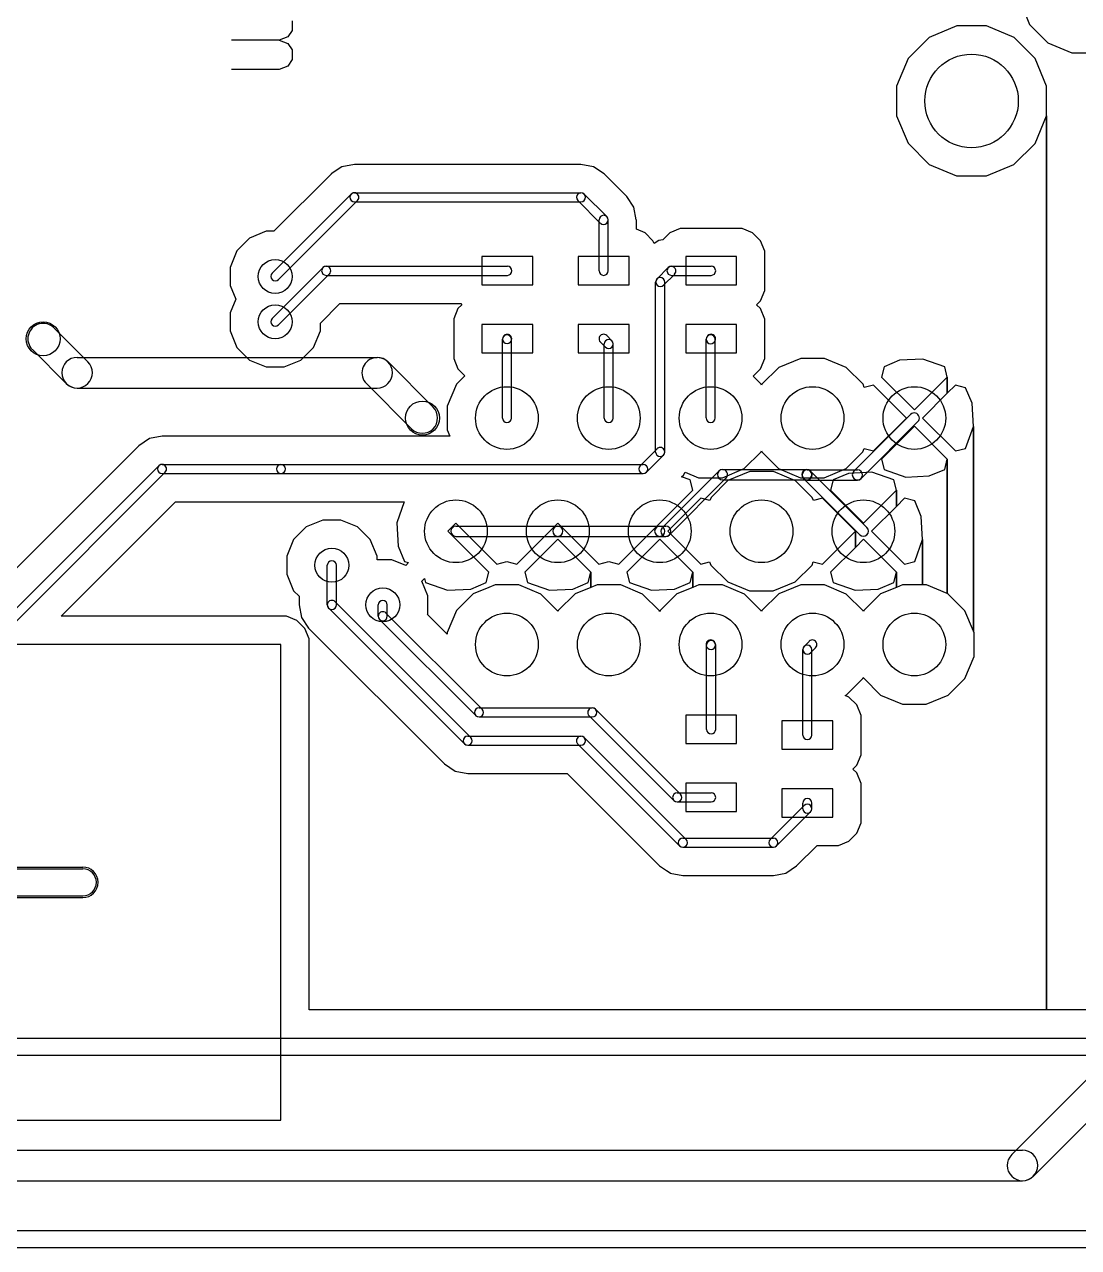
# Model space of a CAD drawing. Extents: x -29274 to 69862, y 24345 to 162744.
# Drawn here: x 49435 to 58745, y 24345 to 35146 of the extents above; entities that cross this region are included whole.
import ezdxf

# ---------------------------------------------------------------- set-up
doc = ezdxf.new("R2010")
doc.units = 0
doc.layers.add('BLACK', color=1, linetype='CONTINUOUS')

msp = doc.modelspace()

# ---------------------------------------------------------------- linework, layer by layer
at = {"layer": 'BLACK'}
for p, q in [((58226, 35356), (58313, 35145)), ((58226, 35356), (58313, 35145)), ((51799, 35177), (51799, 35092)), ((57669, 35132), (57426, 35031)), ((57669, 35132), (57426, 35031)), ((57932, 35132), (57669, 35132)), ((57932, 35132), (57669, 35132)), ((58175, 35031), (57932, 35132)), ((58175, 35031), (57932, 35132)), ((58313, 35145), (58475, 34984)), ((58313, 35145), (58475, 34984)), ((51684, 35006), (51265, 35006)), ((51760, 35035), (51684, 35006)), ((51684, 35006), (51760, 34977)), ((51799, 35092), (51760, 35035)), ((57426, 35031), (57239, 34845)), ((57426, 35031), (57239, 34845)), ((58361, 34844), (58175, 35031)), ((58361, 34844), (58175, 35031)), ((51760, 34977), (51799, 34920)), ((51799, 34920), (51799, 34835)), ((58475, 34984), (58686, 34896)), ((58475, 34984), (58686, 34896)), ((58686, 34896), (58914, 34896)), ((58686, 34896), (58914, 34896)), ((51799, 34835), (51760, 34777)), ((57239, 34845), (57138, 34602)), ((57239, 34845), (57138, 34602)), ((58462, 34601), (58361, 34844)), ((58462, 34601), (58361, 34844)), ((51684, 34749), (51265, 34749)), ((51760, 34777), (51684, 34749)), ((57138, 34602), (57138, 34339)), ((57138, 34602), (57138, 34339)), ((58462, 34338), (58462, 34601)), ((58462, 34338), (58462, 34601)), ((57138, 34339), (57239, 34096)), ((57138, 34339), (57239, 34096)), ((58361, 34095), (58462, 34338)), ((58361, 34095), (58462, 34338)), ((58462, 26445), (58462, 34338)), ((58462, 34338), (58462, 26445)), ((58462, 26445), (58462, 34338)), ((58462, 34338), (58462, 26445)), ((57239, 34096), (57425, 33909)), ((57239, 34096), (57425, 33909)), ((58174, 33909), (58361, 34095)), ((58174, 33909), (58361, 34095)), ((52144, 33824), (51639, 33319)), ((52144, 33824), (51639, 33319)), ((52145, 33825), (52144, 33825)), ((52144, 33825), (52144, 33824)), ((52145, 33825), (52144, 33825)), ((52144, 33825), (52144, 33824)), ((52239, 33888), (52145, 33825)), ((52239, 33888), (52145, 33825)), ((52350, 33910), (52239, 33888)), ((52350, 33910), (52239, 33888)), ((54350, 33910), (52350, 33910)), ((54350, 33910), (52350, 33910)), ((54461, 33888), (54350, 33910)), ((54461, 33888), (54350, 33910)), ((54555, 33825), (54461, 33888)), ((54555, 33825), (54461, 33888)), ((54754, 33626), (54555, 33825)), ((54754, 33626), (54555, 33825)), ((57425, 33909), (57668, 33808)), ((57425, 33909), (57668, 33808)), ((57668, 33808), (57931, 33808)), ((57668, 33808), (57931, 33808)), ((57931, 33808), (58174, 33909)), ((57931, 33808), (58174, 33909)), ((51622, 32949), (52321, 33648)), ((51679, 32892), (52378, 33591)), ((52350, 33660), (54350, 33660)), ((54322, 33591), (54521, 33392)), ((54379, 33648), (54578, 33449)), ((54755, 33625), (54754, 33626)), ((54755, 33625), (54754, 33626)), ((54817, 33532), (54755, 33625)), ((54817, 33532), (54755, 33625)), ((52350, 33580), (54350, 33580)), ((54818, 33531), (54817, 33532)), ((54818, 33531), (54817, 33532)), ((54839, 33421), (54818, 33531)), ((54839, 33421), (54818, 33531)), ((54510, 32970), (54510, 33420)), ((54590, 32970), (54590, 33420)), ((54840, 33420), (54839, 33421)), ((54840, 33420), (54839, 33421)), ((54840, 33338), (54840, 33420)), ((54840, 33338), (54840, 33420)), ((51571, 33319), (51424, 33258)), ((51571, 33319), (51424, 33258)), ((51639, 33319), (51571, 33319)), ((51639, 33319), (51571, 33319)), ((54916, 33306), (54840, 33338)), ((54916, 33306), (54840, 33338)), ((54986, 33236), (54916, 33306)), ((54986, 33236), (54916, 33306)), ((55134, 33306), (55072, 33245)), ((55134, 33306), (55072, 33245)), ((55226, 33344), (55134, 33306)), ((55226, 33344), (55134, 33306)), ((55676, 33344), (55226, 33344)), ((55676, 33344), (55226, 33344)), ((55775, 33344), (55676, 33344)), ((55775, 33344), (55676, 33344)), ((55866, 33306), (55775, 33344)), ((55866, 33306), (55775, 33344)), ((55936, 33236), (55866, 33306)), ((55936, 33236), (55866, 33306)), ((51424, 33258), (51312, 33146)), ((51424, 33258), (51312, 33146)), ((54996, 33210), (54986, 33236)), ((54996, 33210), (54986, 33236)), ((55039, 33238), (54996, 33210)), ((55039, 33238), (54996, 33210)), ((55072, 33245), (55039, 33238)), ((55072, 33245), (55039, 33238)), ((55974, 33144), (55936, 33236)), ((55974, 33144), (55936, 33236)), ((51312, 33146), (51251, 33000)), ((51312, 33146), (51251, 33000)), ((53925, 33095), (53475, 33095)), ((53475, 33095), (53475, 32845)), ((53925, 32845), (53925, 33095)), ((54775, 33095), (54325, 33095)), ((54325, 33095), (54325, 32845)), ((54775, 32845), (54775, 33095)), ((55725, 33095), (55275, 33095)), ((55275, 33095), (55275, 32845)), ((55725, 32845), (55725, 33095)), ((55974, 32894), (55974, 33144)), ((55974, 32894), (55974, 33144)), ((51251, 33000), (51251, 32841)), ((51251, 33000), (51251, 32841)), ((51622, 32548), (52072, 32998)), ((51678, 32492), (52128, 32942)), ((52100, 33010), (53700, 33010)), ((55022, 32899), (55121, 32998)), ((55150, 33010), (55500, 33010)), ((51251, 32841), (51301, 32721)), ((51251, 32841), (51301, 32721)), ((52100, 32930), (53700, 32930)), ((53475, 32845), (53925, 32845)), ((54325, 32845), (54775, 32845)), ((55010, 31370), (55010, 32870)), ((55079, 32842), (55178, 32941)), ((55090, 31370), (55090, 32870)), ((55150, 32930), (55500, 32930)), ((55275, 32845), (55725, 32845)), ((55974, 32795), (55974, 32894)), ((55974, 32795), (55974, 32894)), ((55936, 32704), (55974, 32795)), ((55936, 32704), (55974, 32795)), ((51301, 32721), (51251, 32600)), ((51301, 32721), (51251, 32600)), ((52049, 32509), (52220, 32680)), ((52049, 32509), (52220, 32680)), ((52220, 32680), (53288, 32680)), ((52220, 32680), (53288, 32680)), ((53264, 32636), (53226, 32545)), ((53264, 32636), (53226, 32545)), ((53298, 32670), (53264, 32636)), ((53298, 32670), (53264, 32636)), ((53288, 32680), (53298, 32670)), ((53288, 32680), (53298, 32670)), ((55902, 32670), (55936, 32704)), ((55902, 32670), (55936, 32704)), ((55936, 32636), (55902, 32670)), ((55936, 32636), (55902, 32670)), ((55974, 32544), (55936, 32636)), ((55974, 32544), (55936, 32636)), ((51251, 32600), (51251, 32441)), ((51251, 32600), (51251, 32441)), ((53226, 32545), (53226, 32446)), ((53226, 32545), (53226, 32446)), ((55974, 32294), (55974, 32544)), ((55974, 32294), (55974, 32544)), ((49995, 32166), (49696, 32465)), ((51251, 32441), (51312, 32294)), ((51251, 32441), (51312, 32294)), ((51988, 32294), (52049, 32440)), ((51988, 32294), (52049, 32440)), ((52049, 32440), (52049, 32509)), ((52049, 32440), (52049, 32509)), ((53226, 32446), (53226, 32196)), ((53226, 32446), (53226, 32196)), ((53925, 32495), (53475, 32495)), ((53475, 32495), (53475, 32245)), ((53925, 32245), (53925, 32495)), ((54775, 32495), (54325, 32495)), ((54325, 32495), (54325, 32245)), ((54775, 32245), (54775, 32495)), ((55725, 32495), (55275, 32495)), ((55275, 32495), (55275, 32245)), ((55725, 32245), (55725, 32495)), ((51312, 32294), (51424, 32182)), ((51312, 32294), (51424, 32182)), ((51876, 32182), (51988, 32294)), ((51876, 32182), (51988, 32294)), ((53656, 31670), (53656, 32366)), ((53668, 32395), (53671, 32398)), ((53725, 32338), (53728, 32341)), ((53736, 31670), (53736, 32366)), ((54567, 32296), (54522, 32341)), ((54556, 31670), (54556, 32324)), ((54624, 32353), (54579, 32398)), ((54636, 31670), (54636, 32324)), ((55455, 31671), (55455, 32365)), ((55467, 32394), (55471, 32398)), ((55523, 32338), (55527, 32342)), ((55535, 31671), (55535, 32365)), ((55974, 32195), (55974, 32294)), ((55974, 32195), (55974, 32294)), ((49804, 31975), (49505, 32274)), ((49900, 32205), (52550, 32205)), ((53226, 32196), (53264, 32104)), ((53226, 32196), (53264, 32104)), ((53475, 32245), (53925, 32245)), ((54325, 32245), (54775, 32245)), ((55275, 32245), (55725, 32245)), ((55936, 32104), (55974, 32195)), ((55936, 32104), (55974, 32195)), ((56291, 32197), (56097, 32117)), ((56291, 32197), (56097, 32117)), ((56501, 32197), (56291, 32197)), ((56501, 32197), (56291, 32197)), ((56694, 32116), (56501, 32197)), ((56694, 32116), (56501, 32197)), ((57369, 32191), (57164, 32180)), ((57369, 32191), (57164, 32180)), ((57563, 32123), (57369, 32191)), ((57563, 32123), (57369, 32191)), ((51424, 32182), (51570, 32121)), ((51424, 32182), (51570, 32121)), ((51570, 32121), (51729, 32121)), ((51570, 32121), (51729, 32121)), ((51729, 32121), (51876, 32182)), ((51729, 32121), (51876, 32182)), ((53045, 31766), (52646, 32165)), ((53264, 32104), (53324, 32044)), ((53264, 32104), (53324, 32044)), ((55871, 32039), (55936, 32104)), ((55871, 32039), (55936, 32104)), ((56097, 32117), (55949, 31969)), ((56097, 32117), (55949, 31969)), ((56842, 31968), (56694, 32116)), ((56842, 31968), (56694, 32116)), ((57027, 32123), (57004, 32032)), ((57027, 32123), (57004, 32032)), ((57164, 32180), (57027, 32123)), ((57164, 32180), (57027, 32123)), ((57586, 32032), (57563, 32123)), ((57586, 32032), (57563, 32123)), ((52854, 31575), (52455, 31974)), ((53324, 32044), (53250, 31969)), ((53324, 32044), (53250, 31969)), ((55942, 31968), (55871, 32039)), ((55942, 31968), (55871, 32039)), ((57004, 32032), (57295, 31741)), ((57004, 32032), (57295, 31741)), ((57295, 31741), (57586, 32032)), ((57295, 31741), (57586, 32032)), ((57586, 31890), (57586, 32032)), ((57586, 32032), (57586, 31890)), ((57586, 31890), (57586, 32032)), ((57586, 32032), (57586, 31890)), ((49900, 31935), (52550, 31935)), ((53250, 31969), (53169, 31776)), ((53250, 31969), (53169, 31776)), ((55945, 31961), (55942, 31968)), ((55945, 31961), (55942, 31968)), ((55949, 31969), (55945, 31961)), ((55949, 31969), (55945, 31961)), ((56853, 31941), (56842, 31968)), ((56853, 31941), (56842, 31968)), ((56933, 31961), (56853, 31941)), ((56933, 31961), (56853, 31941)), ((57224, 31670), (56933, 31961)), ((57224, 31670), (56933, 31961)), ((57586, 31890), (57366, 31670)), ((57586, 31890), (57366, 31670)), ((57657, 31961), (57586, 31890)), ((57657, 31961), (57586, 31890)), ((57748, 31938), (57657, 31961)), ((57748, 31938), (57657, 31961)), ((57805, 31801), (57748, 31938)), ((57805, 31801), (57748, 31938)), ((53169, 31776), (53169, 31566)), ((53169, 31776), (53169, 31566)), ((57816, 31596), (57805, 31801)), ((57816, 31596), (57805, 31801)), ((56760, 31200), (57262, 31702)), ((56933, 31379), (57224, 31670)), ((56933, 31379), (57224, 31670)), ((57366, 31670), (57657, 31379)), ((57366, 31670), (57657, 31379)), ((53169, 31566), (53192, 31510)), ((53169, 31566), (53192, 31510)), ((56824, 31136), (57326, 31638)), ((57295, 31599), (57004, 31308)), ((57295, 31599), (57004, 31308)), ((57586, 31308), (57295, 31599)), ((57586, 31308), (57295, 31599)), ((57748, 31402), (57816, 31596)), ((57748, 31402), (57816, 31596)), ((57816, 29789), (57816, 31596)), ((57816, 31596), (57816, 29789)), ((57816, 29789), (57816, 31596)), ((57816, 31596), (57816, 29789)), ((50539, 31488), (50445, 31425)), ((50539, 31488), (50445, 31425)), ((50650, 31510), (50539, 31488)), ((50650, 31510), (50539, 31488)), ((51700, 31510), (50650, 31510)), ((51700, 31510), (50650, 31510)), ((53192, 31510), (51700, 31510)), ((53192, 31510), (51700, 31510)), ((50445, 31425), (49180, 30160)), ((50445, 31425), (49180, 30160)), ((54872, 31248), (55022, 31398)), ((54928, 31192), (55078, 31342)), ((55793, 31223), (55941, 31371)), ((55793, 31223), (55941, 31371)), ((55941, 31371), (55944, 31380)), ((55941, 31371), (55944, 31380)), ((55944, 31380), (55948, 31372)), ((55944, 31380), (55948, 31372)), ((55948, 31372), (56096, 31224)), ((55948, 31372), (56096, 31224)), ((56693, 31223), (56841, 31371)), ((56693, 31223), (56841, 31371)), ((56841, 31371), (56852, 31400)), ((56841, 31371), (56852, 31400)), ((56852, 31400), (56933, 31379)), ((56852, 31400), (56933, 31379)), ((57657, 31379), (57748, 31402)), ((57657, 31379), (57748, 31402)), ((49272, 29899), (50621, 31248)), ((50650, 31260), (51700, 31260)), ((51700, 31260), (54900, 31260)), ((55599, 31143), (55793, 31223)), ((55599, 31143), (55793, 31223)), ((55600, 31215), (56344, 31215)), ((56096, 31224), (56289, 31143)), ((56096, 31224), (56289, 31143)), ((56499, 31143), (56693, 31223)), ((56499, 31143), (56693, 31223)), ((57004, 31308), (57027, 31217)), ((57004, 31308), (57027, 31217)), ((57027, 31217), (57221, 31149)), ((57027, 31217), (57221, 31149)), ((57426, 31160), (57563, 31217)), ((57426, 31160), (57563, 31217)), ((57563, 31217), (57586, 31308)), ((57563, 31217), (57586, 31308)), ((57586, 30120), (57586, 31308)), ((57586, 31308), (57586, 30120)), ((57586, 30120), (57586, 31308)), ((57586, 31308), (57586, 30120)), ((49329, 29842), (50678, 31191)), ((50650, 31180), (51700, 31180)), ((51700, 31180), (54900, 31180)), ((55069, 30702), (55568, 31201)), ((55132, 30639), (55631, 31138)), ((55239, 31150), (55255, 31165)), ((55239, 31150), (55255, 31165)), ((55314, 31123), (55239, 31150)), ((55314, 31123), (55239, 31150)), ((55255, 31165), (55272, 31192)), ((55255, 31165), (55272, 31192)), ((55272, 31192), (55389, 31143)), ((55272, 31192), (55389, 31143)), ((55337, 31032), (55314, 31123)), ((55337, 31032), (55314, 31123)), ((55389, 31143), (55599, 31143)), ((55389, 31143), (55599, 31143)), ((55647, 31117), (55499, 30969)), ((55647, 31117), (55499, 30969)), ((55600, 31125), (56344, 31125)), ((55841, 31197), (55647, 31117)), ((55841, 31197), (55647, 31117)), ((56051, 31197), (55841, 31197)), ((56051, 31197), (55841, 31197)), ((56244, 31116), (56051, 31197)), ((56244, 31116), (56051, 31197)), ((56392, 30968), (56244, 31116)), ((56392, 30968), (56244, 31116)), ((56289, 31143), (56499, 31143)), ((56289, 31143), (56499, 31143)), ((56313, 31139), (56316, 31136)), ((56316, 31135), (56812, 30639)), ((56348, 31212), (56792, 31212)), ((56348, 31122), (56792, 31122)), ((56376, 31202), (56379, 31199)), ((56380, 31199), (56876, 30703)), ((56577, 31123), (56554, 31032)), ((56577, 31123), (56554, 31032)), ((56714, 31180), (56577, 31123)), ((56714, 31180), (56577, 31123)), ((56919, 31191), (56714, 31180)), ((56919, 31191), (56714, 31180)), ((57113, 31123), (56919, 31191)), ((57113, 31123), (56919, 31191)), ((57136, 31032), (57113, 31123)), ((57136, 31032), (57113, 31123)), ((57221, 31149), (57426, 31160)), ((57221, 31149), (57426, 31160)), ((55081, 30776), (55337, 31032)), ((55081, 30776), (55337, 31032)), ((56554, 31032), (56845, 30741)), ((56554, 31032), (56845, 30741)), ((56845, 30741), (57136, 31032)), ((56845, 30741), (57136, 31032)), ((57136, 30890), (57136, 31032)), ((57136, 31032), (57136, 30890)), ((57136, 30890), (57136, 31032)), ((57136, 31032), (57136, 30890)), ((49759, 29919), (50770, 30930)), ((49759, 29919), (50770, 30930)), ((50770, 30930), (51700, 30930)), ((50770, 30930), (51700, 30930)), ((51700, 30930), (52790, 30930)), ((51700, 30930), (52790, 30930)), ((52790, 30930), (52725, 30744)), ((52790, 30930), (52725, 30744)), ((55408, 30961), (55117, 30670)), ((55408, 30961), (55117, 30670)), ((55487, 30941), (55408, 30961)), ((55487, 30941), (55408, 30961)), ((55499, 30969), (55487, 30941)), ((55499, 30969), (55487, 30941)), ((56403, 30941), (56392, 30968)), ((56403, 30941), (56392, 30968)), ((56483, 30961), (56403, 30941)), ((56483, 30961), (56403, 30941)), ((56774, 30670), (56483, 30961)), ((56774, 30670), (56483, 30961)), ((57136, 30890), (56916, 30670)), ((57136, 30890), (56916, 30670)), ((57207, 30961), (57136, 30890)), ((57207, 30961), (57136, 30890)), ((57298, 30938), (57207, 30961)), ((57298, 30938), (57207, 30961)), ((57355, 30801), (57298, 30938)), ((57355, 30801), (57298, 30938)), ((57366, 30596), (57355, 30801)), ((57366, 30596), (57355, 30801)), ((51924, 30708), (51812, 30596)), ((51924, 30708), (51812, 30596)), ((52071, 30769), (51924, 30708)), ((52071, 30769), (51924, 30708)), ((52230, 30769), (52071, 30769)), ((52230, 30769), (52071, 30769)), ((52376, 30708), (52230, 30769)), ((52376, 30708), (52230, 30769)), ((52488, 30596), (52376, 30708)), ((52488, 30596), (52376, 30708)), ((52725, 30744), (52736, 30539)), ((52725, 30744), (52736, 30539)), ((53175, 30670), (53246, 30741)), ((53175, 30670), (53246, 30741)), ((53246, 30741), (53317, 30670)), ((53246, 30741), (53317, 30670)), ((53246, 30715), (54146, 30715)), ((54075, 30670), (54146, 30741)), ((54075, 30670), (54146, 30741)), ((54146, 30741), (54217, 30670)), ((54146, 30741), (54217, 30670)), ((54146, 30715), (55046, 30715)), ((54975, 30670), (55046, 30741)), ((54975, 30670), (55046, 30741)), ((55046, 30741), (55081, 30776)), ((55046, 30741), (55081, 30776)), ((55046, 30715), (55100, 30715)), ((51812, 30596), (51751, 30450)), ((51812, 30596), (51751, 30450)), ((52549, 30449), (52488, 30596)), ((52549, 30449), (52488, 30596)), ((53246, 30599), (53175, 30670)), ((53246, 30599), (53175, 30670)), ((53246, 30625), (54146, 30625)), ((53281, 30564), (53246, 30599)), ((53281, 30564), (53246, 30599)), ((53317, 30670), (53352, 30635)), ((53317, 30670), (53352, 30635)), ((53352, 30635), (53608, 30379)), ((53352, 30635), (53608, 30379)), ((53784, 30379), (54040, 30635)), ((53784, 30379), (54040, 30635)), ((54146, 30599), (53855, 30308)), ((54146, 30599), (53855, 30308)), ((54040, 30635), (54075, 30670)), ((54040, 30635), (54075, 30670)), ((54146, 30625), (55046, 30625)), ((54437, 30308), (54146, 30599)), ((54437, 30308), (54146, 30599)), ((54217, 30670), (54252, 30635)), ((54217, 30670), (54252, 30635)), ((54252, 30635), (54508, 30379)), ((54252, 30635), (54508, 30379)), ((54684, 30379), (54940, 30635)), ((54684, 30379), (54940, 30635)), ((55046, 30599), (54755, 30308)), ((55046, 30599), (54755, 30308)), ((54940, 30635), (54975, 30670)), ((54940, 30635), (54975, 30670)), ((55046, 30625), (55100, 30625)), ((55337, 30308), (55046, 30599)), ((55337, 30308), (55046, 30599)), ((55117, 30670), (55408, 30379)), ((55117, 30670), (55408, 30379)), ((56483, 30379), (56774, 30670)), ((56483, 30379), (56774, 30670)), ((56774, 30528), (56774, 30670)), ((56774, 30670), (56774, 30528)), ((56774, 30528), (56774, 30670)), ((56774, 30670), (56774, 30528)), ((56845, 30599), (56774, 30528)), ((56845, 30599), (56774, 30528)), ((57136, 30308), (56845, 30599)), ((57136, 30308), (56845, 30599)), ((56916, 30670), (57207, 30379)), ((56916, 30670), (57207, 30379)), ((57298, 30402), (57366, 30596)), ((57298, 30402), (57366, 30596)), ((57366, 30197), (57366, 30596)), ((57366, 30596), (57366, 30197)), ((57366, 30197), (57366, 30596)), ((57366, 30596), (57366, 30197)), ((52736, 30539), (52793, 30402)), ((52736, 30539), (52793, 30402)), ((53537, 30308), (53281, 30564)), ((53537, 30308), (53281, 30564)), ((56774, 30528), (56554, 30308)), ((56774, 30528), (56554, 30308)), ((51751, 30450), (51751, 30291)), ((51751, 30450), (51751, 30291)), ((52110, 30020), (52110, 30370)), ((52190, 30020), (52190, 30370)), ((52549, 30419), (52549, 30449)), ((52549, 30419), (52549, 30449)), ((52680, 30419), (52549, 30419)), ((52680, 30419), (52549, 30419)), ((52802, 30369), (52680, 30419)), ((52802, 30369), (52680, 30419)), ((52793, 30402), (52827, 30394)), ((52793, 30402), (52827, 30394)), ((52827, 30394), (52802, 30369)), ((52827, 30394), (52802, 30369)), ((53608, 30379), (53696, 30402)), ((53608, 30379), (53696, 30402)), ((53696, 30402), (53784, 30379)), ((53696, 30402), (53784, 30379)), ((54508, 30379), (54596, 30402)), ((54508, 30379), (54596, 30402)), ((54596, 30402), (54684, 30379)), ((54596, 30402), (54684, 30379)), ((55408, 30379), (55486, 30399)), ((55408, 30379), (55486, 30399)), ((55486, 30399), (55498, 30372)), ((55486, 30399), (55498, 30372)), ((55498, 30372), (55646, 30224)), ((55498, 30372), (55646, 30224)), ((56243, 30223), (56391, 30371)), ((56243, 30223), (56391, 30371)), ((56391, 30371), (56402, 30400)), ((56391, 30371), (56402, 30400)), ((56402, 30400), (56483, 30379)), ((56402, 30400), (56483, 30379)), ((57207, 30379), (57298, 30402)), ((57207, 30379), (57298, 30402)), ((51751, 30291), (51812, 30144)), ((51751, 30291), (51812, 30144)), ((52945, 30228), (52969, 30252)), ((52945, 30228), (52969, 30252)), ((52969, 30252), (52978, 30217)), ((52969, 30252), (52978, 30217)), ((53514, 30217), (53537, 30308)), ((53514, 30217), (53537, 30308)), ((53855, 30308), (53878, 30217)), ((53855, 30308), (53878, 30217)), ((54414, 30217), (54437, 30308)), ((54414, 30217), (54437, 30308)), ((54437, 30175), (54437, 30308)), ((54437, 30308), (54437, 30175)), ((54437, 30175), (54437, 30308)), ((54437, 30308), (54437, 30175)), ((54755, 30308), (54778, 30217)), ((54755, 30308), (54778, 30217)), ((55314, 30217), (55337, 30308)), ((55314, 30217), (55337, 30308)), ((55337, 30175), (55337, 30308)), ((55337, 30308), (55337, 30175)), ((55337, 30175), (55337, 30308)), ((55337, 30308), (55337, 30175)), ((56554, 30308), (56577, 30217)), ((56554, 30308), (56577, 30217)), ((57113, 30217), (57136, 30308)), ((57113, 30217), (57136, 30308)), ((57136, 30175), (57136, 30308)), ((57136, 30308), (57136, 30175)), ((57136, 30175), (57136, 30308)), ((57136, 30308), (57136, 30175)), ((51812, 30144), (51860, 30096)), ((51812, 30144), (51860, 30096)), ((52999, 30099), (52945, 30228)), ((52999, 30099), (52945, 30228)), ((52978, 30217), (53172, 30149)), ((52978, 30217), (53172, 30149)), ((53172, 30149), (53377, 30160)), ((53172, 30149), (53377, 30160)), ((53377, 30160), (53514, 30217)), ((53377, 30160), (53514, 30217)), ((53537, 30175), (53398, 30117)), ((53537, 30175), (53398, 30117)), ((53592, 30197), (53537, 30175)), ((53592, 30197), (53537, 30175)), ((53802, 30197), (53592, 30197)), ((53802, 30197), (53592, 30197)), ((53995, 30116), (53802, 30197)), ((53995, 30116), (53802, 30197)), ((53878, 30217), (54072, 30149)), ((53878, 30217), (54072, 30149)), ((54072, 30149), (54277, 30160)), ((54072, 30149), (54277, 30160)), ((54277, 30160), (54414, 30217)), ((54277, 30160), (54414, 30217)), ((54437, 30175), (54298, 30117)), ((54437, 30175), (54298, 30117)), ((54492, 30197), (54437, 30175)), ((54492, 30197), (54437, 30175)), ((54702, 30197), (54492, 30197)), ((54702, 30197), (54492, 30197)), ((54895, 30116), (54702, 30197)), ((54895, 30116), (54702, 30197)), ((54778, 30217), (54972, 30149)), ((54778, 30217), (54972, 30149)), ((54972, 30149), (55177, 30160)), ((54972, 30149), (55177, 30160)), ((55177, 30160), (55314, 30217)), ((55177, 30160), (55314, 30217)), ((55337, 30175), (55197, 30117)), ((55337, 30175), (55197, 30117)), ((55391, 30197), (55337, 30175)), ((55391, 30197), (55337, 30175)), ((55601, 30197), (55391, 30197)), ((55601, 30197), (55391, 30197)), ((55794, 30116), (55601, 30197)), ((55794, 30116), (55601, 30197)), ((55646, 30224), (55839, 30143)), ((55646, 30224), (55839, 30143)), ((55839, 30143), (56049, 30143)), ((55839, 30143), (56049, 30143)), ((56049, 30143), (56243, 30223)), ((56049, 30143), (56243, 30223)), ((56291, 30197), (56097, 30117)), ((56291, 30197), (56097, 30117)), ((56501, 30197), (56291, 30197)), ((56501, 30197), (56291, 30197)), ((56694, 30116), (56501, 30197)), ((56694, 30116), (56501, 30197)), ((56577, 30217), (56771, 30149)), ((56577, 30217), (56771, 30149)), ((56771, 30149), (56976, 30160)), ((56771, 30149), (56976, 30160)), ((56976, 30160), (57113, 30217)), ((56976, 30160), (57113, 30217)), ((57136, 30175), (56997, 30117)), ((57136, 30175), (56997, 30117)), ((57191, 30197), (57136, 30175)), ((57191, 30197), (57136, 30175)), ((57366, 30197), (57191, 30197)), ((57366, 30197), (57191, 30197)), ((57401, 30197), (57366, 30197)), ((57401, 30197), (57366, 30197)), ((57586, 30120), (57401, 30197)), ((57586, 30120), (57401, 30197)), ((51860, 30096), (51860, 30020)), ((51860, 30096), (51860, 30020)), ((53378, 28849), (52179, 30048)), ((52999, 29940), (52999, 30099)), ((52999, 29940), (52999, 30099)), ((53398, 30117), (53250, 29969)), ((53398, 30117), (53250, 29969)), ((54143, 29968), (53995, 30116)), ((54143, 29968), (53995, 30116)), ((54298, 30117), (54150, 29969)), ((54298, 30117), (54150, 29969)), ((55043, 29968), (54895, 30116)), ((55043, 29968), (54895, 30116)), ((55197, 30117), (55049, 29969)), ((55197, 30117), (55049, 29969)), ((55942, 29968), (55794, 30116)), ((55942, 29968), (55794, 30116)), ((56097, 30117), (55949, 29969)), ((56097, 30117), (55949, 29969)), ((56842, 29968), (56694, 30116)), ((56842, 29968), (56694, 30116)), ((56997, 30117), (56849, 29969)), ((56997, 30117), (56849, 29969)), ((57594, 30116), (57586, 30120)), ((57594, 30116), (57586, 30120)), ((57742, 29968), (57594, 30116)), ((57742, 29968), (57594, 30116)), ((51651, 29919), (49759, 29919)), ((51651, 29919), (49759, 29919)), ((51750, 29919), (51651, 29919)), ((51750, 29919), (51651, 29919)), ((51841, 29881), (51750, 29919)), ((51841, 29881), (51750, 29919)), ((51860, 30020), (51882, 29909)), ((51860, 30020), (51882, 29909)), ((53321, 28792), (52122, 29991)), ((52560, 29920), (52560, 30020)), ((53478, 29098), (52628, 29948)), ((52640, 29920), (52640, 30020)), ((52996, 29934), (52999, 29940)), ((52996, 29934), (52999, 29940)), ((53169, 29761), (52996, 29934)), ((53169, 29761), (52996, 29934)), ((53250, 29969), (53169, 29776)), ((53250, 29969), (53169, 29776)), ((54146, 29961), (54143, 29968)), ((54146, 29961), (54143, 29968)), ((54150, 29969), (54146, 29961)), ((54150, 29969), (54146, 29961)), ((55045, 29962), (55043, 29968)), ((55045, 29962), (55043, 29968)), ((55049, 29969), (55045, 29962)), ((55049, 29969), (55045, 29962)), ((55945, 29961), (55942, 29968)), ((55945, 29961), (55942, 29968)), ((55949, 29969), (55945, 29961)), ((55949, 29969), (55945, 29961)), ((56845, 29961), (56842, 29968)), ((56845, 29961), (56842, 29968)), ((56849, 29969), (56845, 29961)), ((56849, 29969), (56845, 29961)), ((57816, 29789), (57742, 29968)), ((57816, 29789), (57742, 29968)), ((51911, 29811), (51841, 29881)), ((51911, 29811), (51841, 29881)), ((51882, 29909), (51945, 29815)), ((51882, 29909), (51945, 29815)), ((51949, 29719), (51911, 29811)), ((51949, 29719), (51911, 29811)), ((51945, 29815), (53145, 28615)), ((51945, 29815), (53145, 28615)), ((53422, 29042), (52572, 29892)), ((51949, 26445), (51949, 29719)), ((51949, 26445), (51949, 29719)), ((53169, 29776), (53169, 29761)), ((53169, 29776), (53169, 29761)), ((57822, 29774), (57816, 29789)), ((57822, 29774), (57816, 29789)), ((57822, 29564), (57822, 29774)), ((57822, 29564), (57822, 29774)), ((51700, 29670), (48200, 29670)), ((51700, 25470), (51700, 29670)), ((55460, 28921), (55460, 29665)), ((55471, 29638), (55467, 29642)), ((55527, 29694), (55523, 29698)), ((55540, 28921), (55540, 29665)), ((56310, 28871), (56310, 29625)), ((56322, 29654), (56366, 29698)), ((56378, 29598), (56422, 29642)), ((56390, 28871), (56390, 29625)), ((57741, 29371), (57822, 29564)), ((57741, 29371), (57822, 29564)), ((56841, 29371), (56844, 29380)), ((56841, 29371), (56844, 29380)), ((56844, 29380), (56848, 29372)), ((56844, 29380), (56848, 29372)), ((56693, 29223), (56841, 29371)), ((56693, 29223), (56841, 29371)), ((56848, 29372), (56996, 29224)), ((56848, 29372), (56996, 29224)), ((57593, 29223), (57741, 29371)), ((57593, 29223), (57741, 29371)), ((56684, 29220), (56693, 29223)), ((56684, 29220), (56693, 29223)), ((56716, 29206), (56684, 29220)), ((56716, 29206), (56684, 29220)), ((56786, 29136), (56716, 29206)), ((56786, 29136), (56716, 29206)), ((56996, 29224), (57189, 29143)), ((56996, 29224), (57189, 29143)), ((57399, 29143), (57593, 29223)), ((57399, 29143), (57593, 29223)), ((53450, 29110), (54450, 29110)), ((55228, 28349), (54479, 29098)), ((56824, 29044), (56786, 29136)), ((56824, 29044), (56786, 29136)), ((57189, 29143), (57399, 29143)), ((57189, 29143), (57399, 29143)), ((53450, 29030), (54450, 29030)), ((55171, 28292), (54422, 29041)), ((55725, 29045), (55275, 29045)), ((55275, 29045), (55275, 28795)), ((55725, 28795), (55725, 29045)), ((56575, 28995), (56125, 28995)), ((56125, 28995), (56125, 28745)), ((56575, 28745), (56575, 28995)), ((56824, 28794), (56824, 29044)), ((56824, 28794), (56824, 29044)), ((53350, 28860), (54350, 28860)), ((55278, 27949), (54379, 28848)), ((53350, 28780), (54350, 28780)), ((55221, 27892), (54322, 28791)), ((55275, 28795), (55725, 28795)), ((56125, 28745), (56575, 28745)), ((56824, 28695), (56824, 28794)), ((56824, 28695), (56824, 28794)), ((56786, 28604), (56824, 28695)), ((56786, 28604), (56824, 28695)), ((53145, 28615), (53239, 28552)), ((53145, 28615), (53239, 28552)), ((53239, 28552), (53350, 28530)), ((53239, 28552), (53350, 28530)), ((53350, 28530), (54229, 28530)), ((53350, 28530), (54229, 28530)), ((54229, 28530), (55044, 27715)), ((54229, 28530), (55044, 27715)), ((56752, 28570), (56786, 28604)), ((56752, 28570), (56786, 28604)), ((56786, 28536), (56752, 28570)), ((56786, 28536), (56752, 28570)), ((56824, 28444), (56786, 28536)), ((56824, 28444), (56786, 28536)), ((55725, 28445), (55275, 28445)), ((55275, 28445), (55275, 28195)), ((55725, 28195), (55725, 28445)), ((56824, 28194), (56824, 28444)), ((56824, 28194), (56824, 28444)), ((55200, 28360), (55500, 28360)), ((56575, 28395), (56125, 28395)), ((56125, 28395), (56125, 28145)), ((56575, 28145), (56575, 28395)), ((55200, 28280), (55500, 28280)), ((55275, 28195), (55725, 28195)), ((56322, 28248), (56022, 27948)), ((56378, 28192), (56078, 27892)), ((56310, 28220), (56310, 28270)), ((56390, 28220), (56390, 28270)), ((56824, 28095), (56824, 28194)), ((56824, 28095), (56824, 28194)), ((56125, 28145), (56575, 28145)), ((56786, 28004), (56824, 28095)), ((56786, 28004), (56824, 28095)), ((56716, 27934), (56786, 28004)), ((56716, 27934), (56786, 28004)), ((55250, 27960), (56050, 27960)), ((55250, 27880), (56050, 27880)), ((56255, 27715), (56436, 27896)), ((56255, 27715), (56436, 27896)), ((56436, 27896), (56624, 27896)), ((56436, 27896), (56624, 27896)), ((56624, 27896), (56716, 27934)), ((56624, 27896), (56716, 27934)), ((46500, 27690), (49950, 27690)), ((48050, 27705), (49950, 27705)), ((55044, 27715), (55045, 27715)), ((55044, 27715), (55045, 27715)), ((55045, 27715), (55107, 27674)), ((55045, 27715), (55107, 27674)), ((55107, 27674), (55138, 27653)), ((55107, 27674), (55138, 27653)), ((55138, 27653), (55139, 27652)), ((55138, 27653), (55139, 27652)), ((55139, 27652), (55249, 27631)), ((55139, 27652), (55249, 27631)), ((56050, 27630), (56161, 27652)), ((56050, 27630), (56161, 27652)), ((56161, 27652), (56255, 27715)), ((56161, 27652), (56255, 27715)), ((55249, 27631), (55250, 27630)), ((55249, 27631), (55250, 27630)), ((55250, 27630), (56050, 27630)), ((55250, 27630), (56050, 27630)), ((46500, 27450), (49950, 27450)), ((48050, 27435), (49950, 27435)), ((57822, 26445), (51949, 26445)), ((57822, 26445), (51949, 26445)), ((58462, 26445), (57822, 26445)), ((58462, 26445), (57822, 26445)), ((58915, 26445), (58462, 26445)), ((58915, 26445), (58462, 26445)), ((34150, 26195), (61650, 26195)), ((59204, 26215), (58155, 25166)), ((34150, 26045), (61650, 26045)), ((59395, 26024), (58346, 24975)), ((48200, 25470), (51700, 25470)), ((-3850, 25205), (58250, 25205)), ((-3850, 24935), (58250, 24935)), ((-8450, 24495), (61700, 24495)), ((-8450, 24345), (61700, 24345))]:
    msp.add_line(p, q, dxfattribs=at)
for centre, radius in [((57800, 34470), 413), ((51650, 32920), 150), ((51650, 32520), 150), ((49600, 32370), 150), ((53696, 31670), 277), ((54596, 31670), 277), ((55495, 31670), 277), ((56395, 31670), 277), ((57295, 31670), 277), ((52950, 31670), 150), ((53246, 30670), 277), ((54146, 30670), 277), ((55046, 30670), 277), ((55945, 30670), 277), ((56845, 30670), 277), ((52150, 30370), 150), ((52600, 30020), 150), ((53696, 29670), 277), ((54596, 29670), 277), ((55495, 29670), 277), ((56395, 29670), 277), ((57295, 29670), 277)]:
    msp.add_circle(centre, radius, dxfattribs=at)
for centre, radius, start, end in [((52350, 33620), 40, 90, 270), ((52349, 33619), 40, 315, 495), ((54350, 33620), 40, 45, 225), ((54350, 33620), 40, 270, 450), ((54550, 33420), 40, 360, 540), ((54550, 33420), 40, 225, 405), ((51651, 32921), 40, 135, 315), ((52100, 32970), 40, 90, 270), ((52100, 32970), 40, 315, 495), ((53700, 32970), 40, 270, 450), ((54550, 32970), 40, 180, 360), ((55150, 32970), 40, 90, 270), ((55149, 32969), 40, 315, 495), ((55500, 32970), 40, 270, 450), ((55050, 32870), 40, 360, 540), ((55051, 32871), 40, 135, 315), ((51650, 32520), 40, 135, 315), ((49600, 32370), 135, 405, 585), ((53696, 32366), 40, 360, 540), ((53699, 32369), 40, 315, 495), ((54550, 32370), 40, 405, 585), ((55495, 32365), 40, 360, 540), ((55499, 32370), 40, 315, 495), ((53697, 32367), 40, 135, 315), ((54596, 32324), 40, 360, 540), ((54596, 32324), 40, 225, 405), ((55495, 32366), 40, 135, 315), ((49900, 32070), 135, 90, 270), ((52551, 32069), 135, 405, 585), ((52550, 32070), 135, 270, 450), ((49900, 32070), 135, 225, 405), ((52949, 31671), 135, 225, 405), ((53696, 31670), 40, 180, 360), ((54596, 31670), 40, 180, 360), ((55495, 31671), 40, 180, 360), ((57294, 31670), 45, 315, 495), ((55050, 31370), 40, 180, 360), ((55050, 31370), 40, 315, 495), ((50650, 31220), 40, 90, 270), ((50650, 31220), 40, 315, 495), ((51700, 31220), 40, 90, 270), ((51700, 31220), 40, 270, 450), ((54900, 31220), 40, 135, 315), ((54900, 31220), 40, 270, 450), ((55600, 31170), 45, 90, 270), ((55600, 31170), 45, 315, 495), ((56345, 31170), 45, 45, 225), ((56344, 31170), 45, 270, 450), ((56348, 31167), 45, 90, 270), ((56348, 31167), 45, 45, 225), ((56347, 31168), 45, 225, 405), ((56792, 31168), 45, 135, 315), ((56792, 31167), 45, 270, 450), ((53246, 30670), 45, 90, 270), ((54146, 30670), 45, 90, 270), ((54146, 30670), 45, 270, 450), ((55046, 30670), 45, 90, 270), ((55046, 30670), 45, 270, 450), ((55100, 30670), 45, 135, 315), ((55100, 30670), 45, 270, 450), ((56844, 30671), 45, 225, 405), ((52150, 30370), 40, 360, 540), ((52150, 30020), 40, 405, 585), ((52600, 30020), 40, 360, 540), ((52150, 30020), 40, 180, 360), ((52600, 29920), 40, 405, 585), ((52600, 29920), 40, 180, 360), ((55495, 29670), 40, 405, 585), ((55500, 29665), 40, 360, 540), ((56394, 29670), 40, 315, 495), ((55499, 29666), 40, 225, 405), ((56350, 29625), 40, 360, 540), ((56350, 29626), 40, 135, 315), ((53450, 29070), 40, 90, 270), ((53450, 29070), 40, 225, 405), ((54450, 29070), 40, 405, 585), ((54450, 29070), 40, 270, 450), ((53350, 28820), 40, 90, 270), ((53350, 28820), 40, 225, 405), ((54350, 28820), 40, 405, 585), ((54350, 28820), 40, 270, 450), ((55500, 28921), 40, 180, 360), ((56350, 28871), 40, 180, 360), ((55200, 28320), 40, 90, 270), ((55200, 28320), 40, 225, 405), ((55500, 28320), 40, 270, 450), ((56350, 28270), 40, 360, 540), ((56350, 28220), 40, 180, 360), ((56350, 28220), 40, -45, 135), ((55250, 27920), 40, 90, 270), ((55250, 27920), 40, 225, 405), ((56050, 27920), 40, 135, 315), ((56050, 27920), 40, 270, 450), ((49950, 27570), 135, 270, 450), ((49950, 27570), 120, 270, 450), ((58250, 25070), 135, 135, 315), ((58250, 25070), 135, 270, 450)]:
    msp.add_arc(centre, radius, start, end, dxfattribs=at)

doc.saveas('drawing.dxf')
